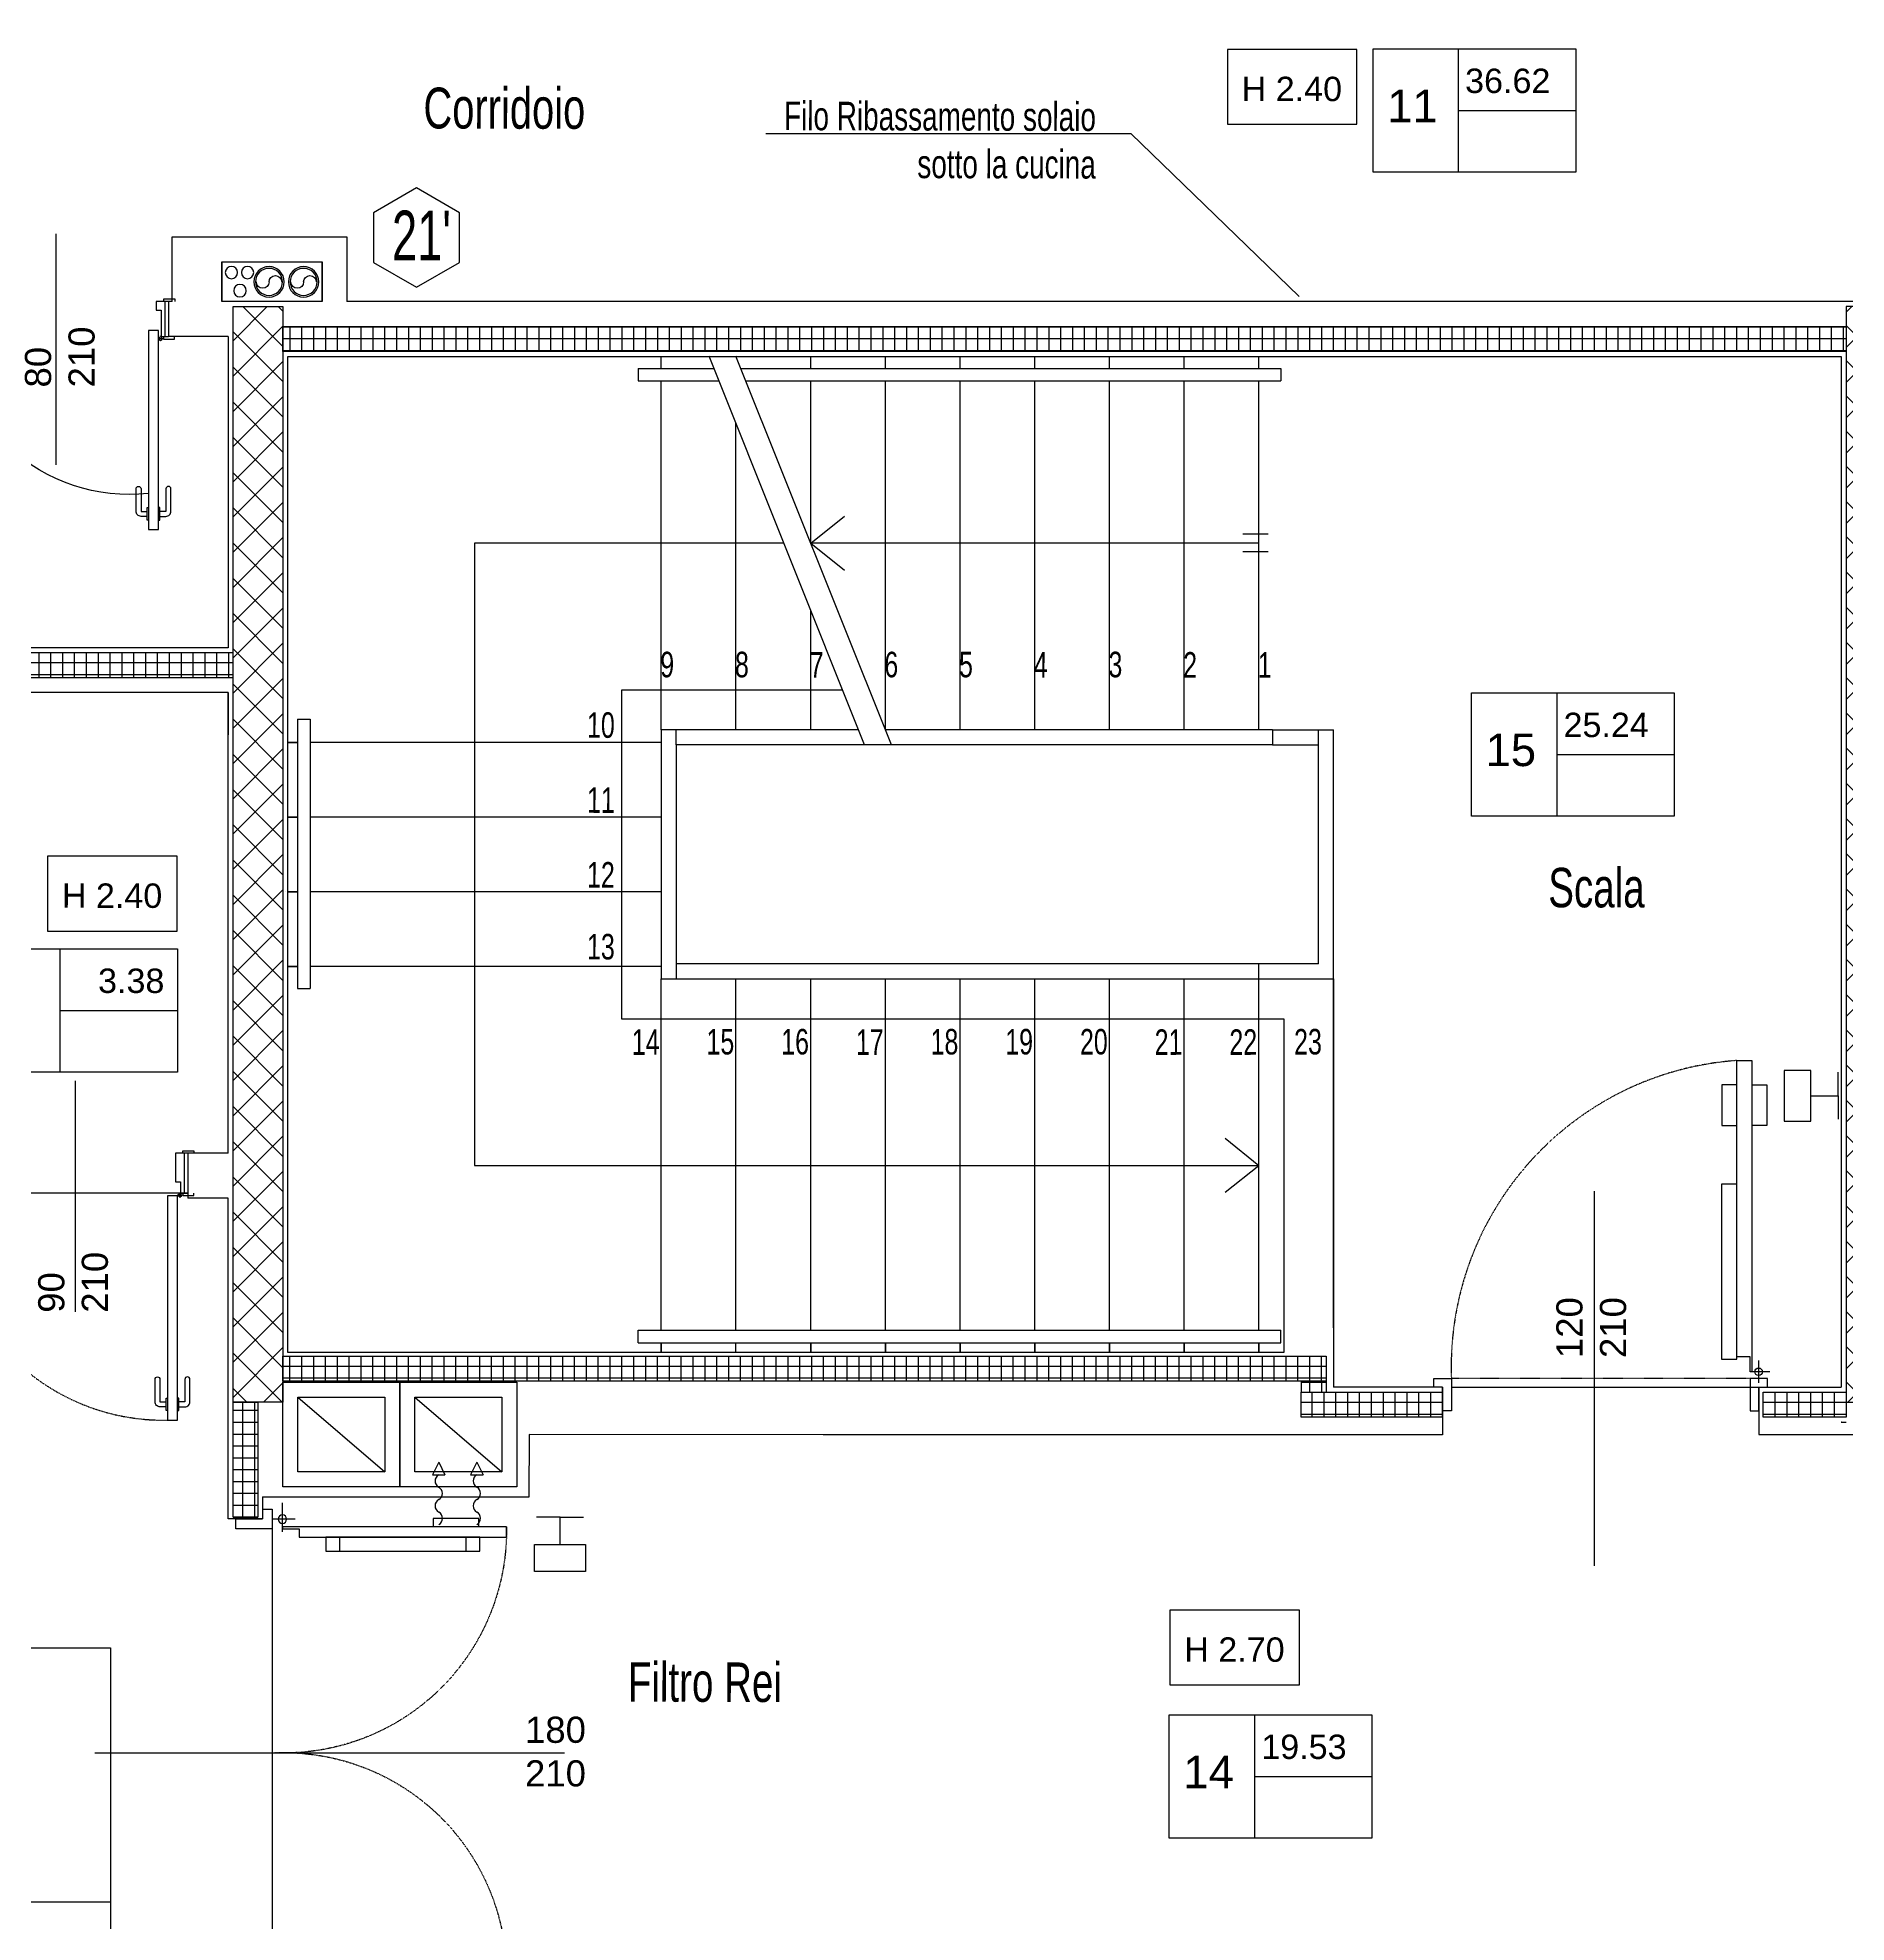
# Model space of a CAD drawing. Header units: millimetres. Extents: x -3782782348 to 131293, y -36553 to 57271.
# Drawn here: x 92299 to 93025, y 38200 to 38957 of the extents above; entities that cross this region are included whole.
import ezdxf

# ---------------------------------------------------------------- set-up
doc = ezdxf.new("R2010")
doc.units = ezdxf.units.MM
doc.header["$LTSCALE"] = 0.01
for name, pattern in [('ACAD_ISO03W100', [30, 12, -18]), ('CONTINOUS', [0]), ('HIDDEN2', [4.7625, 3.175, -1.5875])]:
    doc.linetypes.add(name, pattern=pattern)
for name, color, linetype in [('X_cavedi', 1, 'Continuous'), ('X_MURI', 8, 'Continuous'), ('X_Numerazione camere', 8, 'Continuous'), ('X_quote serramenti interni', 251, 'CONTINOUS')]:
    doc.layers.add(name, color=color, linetype=linetype)
doc.styles.add('Max 50', font='arial.ttf', dxfattribs={"width": 0.65, "height": 0.125})
doc.styles.add('nomi', font='arial.ttf')
doc.styles.add('QUOTE', font='simplex.shx', dxfattribs={"width": 0.7})
pattern_1 = [(0, (96724.8174, -16956.5025), (0, 4.7625), []), (90, (96724.8174, -16956.5025), (-4.7625, 3e-16), [])]
pattern_2 = [(45, (139069.621, 4436.309), (-7.0710678, 7.0710678), []), (135, (139069.621, 4436.309), (-7.0710678, -7.0710678), [])]

# ---------------------------------------------------------------- blocks, each defined once
blk = doc.blocks.new('porta 180 specc')
for p, q in [((-4.07, 88.76), (-4.07, 100.46)), ((-83.02, 90.79), (-83.02, 94.18)), ((-83.02, 94.18), (-64.68, 94.18)), ((-64.68, 94.18), (-64.68, 90.79)), ((-9.14, 93.84), (-0.32, 93.84)), ((0, 97.9), (0, 90.03)), ((3.98, 97.9), (0, 97.9)), ((14.62, 93.97), (3.98, 93.97)), ((14.62, 90.03), (14.62, 93.97)), ((-94.07, 90.01), (-94.07, 90.79)), ((-94.07, 90.79), (-4.07, 90.79)), ((-94.07, 86.65), (-94.07, 90.01)), ((-94.07, 90.01), (-94.07, 90.01)), ((-10.85, 86.65), (-94.07, 86.65)), ((-83.4, 81.03), (-83.4, 86.65)), ((-83.4, 86.65), (-77.77, 86.65)), ((-83.4, 81.03), (-83.4, 86.65)), ((-83.4, 86.65), (-21.52, 86.65)), ((-77.77, 86.65), (-77.77, 81.03)), ((-27.15, 81.03), (-27.15, 86.65)), ((-27.15, 86.65), (-21.52, 86.65)), ((-21.52, 86.65), (-21.52, 81.03)), ((-21.52, 86.65), (-21.52, 81.03)), ((-4.07, 90.01), (-10.85, 90.01)), ((-10.85, 90.01), (-10.85, 86.65)), ((-4.07, 90.79), (-4.07, 90.01)), ((0, 90.03), (14.62, 90.03)), ((0, 89.97), (0, -89.97)), ((-77.77, 81.03), (-83.4, 81.03)), ((-21.52, 81.03), (-83.4, 81.03)), ((-21.52, 81.03), (-27.15, 81.03)), ((71.32, 0), (-117.31, 0)), ((-77.77, -80.97), (-83.4, -80.97)), ((-83.4, -80.97), (-83.4, -86.6)), ((-21.52, -80.97), (-83.4, -80.97)), ((-83.4, -80.97), (-83.4, -86.6)), ((-77.77, -86.6), (-77.77, -80.97)), ((-21.52, -80.97), (-27.15, -80.97)), ((-27.15, -80.97), (-27.15, -86.6)), ((-21.52, -80.97), (-21.52, -86.6)), ((-10.85, -86.6), (-94.07, -86.6)), ((-94.07, -86.6), (-94.07, -89.96)), ((-94.07, -89.96), (-94.07, -89.96)), ((-94.07, -89.96), (-94.07, -90.74)), ((-94.07, -90.74), (-4.07, -90.74)), ((-83.4, -86.6), (-77.77, -86.6)), ((-83.4, -86.6), (-21.52, -86.6)), ((-83.02, -90.74), (-83.02, -94.13)), ((-64.68, -94.13), (-64.68, -90.74)), ((-27.15, -86.6), (-21.52, -86.6)), ((-10.85, -89.96), (-10.85, -86.6)), ((-4.07, -89.96), (-10.85, -89.96)), ((0, -97.85), (0, -89.97)), ((0, -89.97), (14.62, -89.97)), ((14.62, -89.97), (14.62, -93.91)), ((-83.02, -94.13), (-64.68, -94.13)), ((-9.14, -93.78), (1.01, -93.78)), ((3.98, -97.85), (0, -97.85)), ((14.62, -93.91), (3.98, -93.91))]:
    blk.add_line(p, q)
blk.add_lwpolyline([(-4.07, -90.74), (-4.07, -89.96)])
for centre in [(-4.07, 93.84), (-4.07, -93.78)]:
    blk.add_circle(centre, 1.7)
at = {"linetype": 'ACAD_ISO03W100', "ltscale": 0.5}
for centre, start, end in [((-4.66, 89.37), 179.09047, 272.3307), ((-4.66, -89.32), 87.6693, 180.90953)]:
    blk.add_arc(centre, 89.42, start, end, dxfattribs=at)
blk = doc.blocks.new('porta 90 specc')
at = {"extrusion": (0, 0, -1)}
for p, q in [((-45.03, 41.86), (-47.03, 41.86)), ((-46.03, 42.87), (-46.03, 40.86)), ((-29.12, 43.6), (-45.13, 43.6))]:
    blk.add_line(p, q, dxfattribs=at)
for p, q in [((-45.13, 45.1), (-45.13, -49.98)), ((-92.76, 0), (0, 0)), ((-29.12, -51.48), (-45.13, -51.48))]:
    blk.add_line(p, q)
for points in [[(130.94, 41.46), (130.94, 43.95, 0.414214), (128.93, 45.95), (119.91, 45.95, 1), (119.91, 43.95), (128.93, 43.95), (128.93, 41.46)], [(130.94, 36.45), (130.94, 33.94, -0.414214), (128.93, 31.94), (119.91, 31.94, -1), (119.91, 33.94), (128.93, 33.94), (128.93, 36.45)]]:
    blk.add_lwpolyline(points, format="xyb", dxfattribs=at)
for points in [[(45.13, 43.12), (46.13, 43.12), (46.13, 47.55), (45.13, 47.55)], [(29.12, 43.12), (28.12, 43.12), (28.12, 47.55), (29.12, 47.55)], [(132.44, 40.96), (132.44, 41.46), (127.43, 41.46), (127.43, 40.96)], [(29.12, 45.1), (29.12, 40.11), (40.62, 40.11), (40.62, 42.11), (45.13, 42.11), (45.13, 45.1)], [(132.44, 36.95), (132.44, 36.45), (127.43, 36.45), (127.43, 36.95)]]:
    blk.add_lwpolyline(points, dxfattribs=at)
blk.add_lwpolyline([(46.28, 40.96), (46.28, 36.95), (136.28, 36.95), (136.28, 40.96)], close=True, dxfattribs=at)
for points in [[(-45.13, -50.98), (-46.13, -50.98), (-46.13, -55.44), (-45.13, -55.44)], [(-29.12, -52.76), (-29.12, -47.97), (-40.62, -47.97), (-40.62, -49.98), (-45.13, -49.98), (-45.13, -52.76)], [(-29.12, -50.98), (-28.12, -50.98), (-28.12, -55.44), (-29.12, -55.44)]]:
    blk.add_lwpolyline(points)
blk.add_circle((46.03, 41.86), 0.652, dxfattribs=at)
at = {"linetype": 'ACAD_ISO03W100', "ltscale": 0.5, "extrusion": (0, 0, -1)}
blk.add_arc((49.84, 35.35), 86.46, 266.87807, 1.05972, dxfattribs=at)
blk = doc.blocks.new('porta 120 metallica')
blk.add_line((66, 71.65), (66, -78.72))
at = {"linetype": 'ByBlock'}
for p, q in [((-4.42, -6.24), (3.42, -6.24)), ((0.09, -10.75), (0.09, -1.73))]:
    blk.add_line(p, q, dxfattribs=at)
at = {"color": 5, "linetype": 'HIDDEN2'}
blk.add_line((3.5, -3.53), (123.5, -3.53), dxfattribs=at)
at = {"linetype": 'ByBlock'}
for points in [[(-3.5, 0), (-3.5, -3.53), (3.5, -3.53), (3.5, 9.47), (0, 9.47), (0, 0)], [(123.5, -3.53), (123.5, 9.47), (127, 9.47), (127, 0), (130.5, 0), (130.5, -3.53)], [(8.79, -12.27), (8.79, -131.24), (3.49, -131.24), (3.49, -131.24), (2.79, -131.24), (2.79, -6.24), (3.49, -6.24), (3.49, -12.27)]]:
    blk.add_lwpolyline(points, close=True, dxfattribs=at)
for points in [[(2.8, -121.42), (-3.26, -121.42), (-3.26, -105.12), (2.79, -105.12)], [(8.79, -121.42), (14.85, -121.42), (14.85, -105.12), (8.79, -105.12)]]:
    blk.add_lwpolyline(points, dxfattribs=at)
blk.add_circle((0.09, -6.24), 1.51, dxfattribs=at)
at = {"color": 5, "linetype": 'HIDDEN2'}
blk.add_arc((0.02, -7.99), 123.56, 274.07323, 2.06635, dxfattribs=at)
blk = doc.blocks.new('cavedio grigia e nera')
at = {"color": 2}
for centre, start, end in [((1740.13, 44244.7, 0), 360, 180), ((1745.23, 44244.7, 0), 180, 360), ((1754.01, 44244.7, 0), 360, 180), ((1759.1, 44244.7, 0), 180, 360)]:
    blk.add_arc(centre, 2.55, start, end, dxfattribs=at)
at = {"layer": 'X_cavedi'}
for p, q in [((1723.78, 44252.63), (1723.78, 44236.63)), ((1763.96, 44252.63), (1723.78, 44252.63)), ((1763.96, 44236.63), (1763.96, 44252.63)), ((1723.78, 44236.63), (1763.96, 44236.63))]:
    blk.add_line(p, q, dxfattribs=at)
for centre, radius in [((1731.01, 44248.24), 2.5), ((1742.68, 44244.7, 0), 6.11), ((1742.68, 44244.7, 0), 6.11), ((1756.56, 44244.7, 0), 6.11), ((1727.58, 44240.96), 2.5), ((1734.06, 44240.96), 2.5), ((1742.68, 44244.7, 0), 5.43), ((1756.56, 44244.7, 0), 5.43)]:
    blk.add_circle(centre, radius, dxfattribs=at)
blk = doc.blocks.new('calamita')
at = {"layer": 'X_Numerazione camere', "color": 1}
for p, q in [((-4235.92, 55103.09), (-4235.92, 55092.11)), ((-4235.92, 55092.11), (-4245.33, 55092.11)), ((-4235.92, 55092.11), (-4226.5, 55092.11))]:
    blk.add_line(p, q, dxfattribs=at)
blk.add_lwpolyline([(-4225.71, 55113.88), (-4246.13, 55113.88), (-4246.13, 55103.09), (-4225.71, 55103.09)], close=True, dxfattribs=at)

msp = doc.modelspace()

# ---------------------------------------------------------------- hatches: boundary and pattern name
at = {"layer": 'X_MURI', "ltscale": 4}
h = msp.add_hatch(dxfattribs=at)
h.set_pattern_fill('_USER', color=256, scale=10, angle=45, style=0, double=1, pattern_type=0)
h.set_pattern_definition(pattern_2)
h.paths.add_polyline_path([(90296.57, 39311.02), (90341.57, 39311.02), (90341.57, 39261.02), (90296.57, 39261.02)])
h.paths.add_polyline_path([(90296.57, 38915.02), (90341.57, 38915.02), (90341.57, 38865.02), (90296.57, 38865.02)])
h.paths.add_polyline_path([(90713.32, 38880.9), (90713.32, 38853.9), (90833.32, 38853.9), (90833.32, 38880.9)])
h.paths.add_polyline_path([(91296.57, 38837.04), (91323.57, 38837.04), (91323.57, 38606.35), (91296.57, 38606.35)])
h.paths.add_polyline_path([(91688.08, 38837.04), (91715.08, 38837.04), (91715.08, 38717.04), (91688.08, 38717.04)])
h.paths.add_polyline_path([(92397.55, 38409.02), (92377.55, 38409.02), (92377.55, 38849.02), (92397.55, 38849.02)])
h.paths.add_polyline_path([(93052.48, 38637.02), (93329.54, 38637.02), (93329.54, 38621.04), (93052.48, 38621.04)])
h.paths.add_polyline_path([(93052.48, 38822.02), (93329.48, 38822.02), (93329.48, 38849.02), (93025.48, 38849.02), (93025.48, 38409.02), (93329.48, 38409.02), (93329.48, 38436.02), (93052.48, 38436.02)])
h = msp.add_hatch(dxfattribs=at)
h.set_pattern_fill('_USER', color=256, scale=10, angle=45, style=0, double=1, pattern_type=0)
h.set_pattern_definition(pattern_2)
h.paths.add_polyline_path([(93329.48, 38849.02), (93025.48, 38849.02), (93025.48, 38409.02), (93329.48, 38409.02), (93329.48, 38436.02), (93052.48, 38436.02), (93052.48, 38822.02), (93329.48, 38822.02)])
h = msp.add_hatch(dxfattribs=at)
h.set_pattern_fill('NET', color=256, scale=1.5, style=0)
h.set_pattern_definition(pattern_1)
edge = h.paths.add_edge_path()
edge.add_line((93024.33, 38841.02), (93025.48, 38841.02))
edge.add_line((93025.48, 38841.02), (93025.48, 38831.02))
edge.add_line((93025.48, 38831.02), (92397.55, 38831.02))
edge.add_line((92397.55, 38831.02), (92397.55, 38841.02))
edge.add_line((92397.55, 38841.02), (93025.48, 38841.02))
h = msp.add_hatch(dxfattribs=at)
h.set_pattern_fill('NET', color=256, scale=1.5, style=0)
h.set_pattern_definition([(180, (88156.277, 8464.1894), (0, 4.7625), []), (90, (88156.277, 8464.1894), (4.7625, 3e-16), [])])
edge = h.paths.add_edge_path()
edge.add_line((91982.27, 38710.04), (91981.12, 38710.04))
edge.add_line((91981.12, 38710.04), (91981.12, 38700.04))
edge.add_line((91981.12, 38700.04), (92377.55, 38700.03))
edge.add_line((92377.55, 38700.03), (92377.55, 38710.03))
edge.add_line((92377.55, 38710.03), (91981.12, 38710.04))
h = msp.add_hatch(dxfattribs=at)
h.set_pattern_fill('NET', color=256, scale=1.5, style=0)
h.set_pattern_definition([(0, (96724.7643, 8181.676), (0, 4.7625), []), (90, (96724.7643, 8181.676), (-4.7625, 3e-16), [])])
h.paths.add_polyline_path([(92816.54, 38427.52), (92816.54, 38417.52), (92397.55, 38417.52), (92397.55, 38427.52)])
h = msp.add_hatch(dxfattribs=at)
h.set_pattern_fill('NET', color=256, scale=1.5, style=0)
h.set_pattern_definition(pattern_1)
h.paths.add_polyline_path([(92816.54, 38417.52), (92806.54, 38417.52), (92806.54, 38413.04), (92816.54, 38413.04)])
h = msp.add_hatch(dxfattribs=at)
h.set_pattern_fill('NET', color=256, scale=1.5, angle=90, style=0)
h.set_pattern_definition([(90, (122623.3946, 42677.767), (-4.7625, 3e-16), []), (180, (122623.3946, 42677.767), (-6e-16, -4.7625), [])])
h.paths.add_polyline_path([(92377.55, 38409.1), (92387.55, 38409.1), (92387.55, 38362.94), (92377.55, 38362.94)])
h = msp.add_hatch(dxfattribs=at)
h.set_pattern_fill('NET', color=256, scale=1.5, angle=180, style=0)
h.set_pattern_definition([(180, (88481.856, 68650.8814), (-6e-16, -4.7625), []), (270, (88481.856, 68650.8814), (4.7625, -9e-16), [])])
h.paths.add_polyline_path([(92806.54, 38403.04), (92806.54, 38413.04), (92863.36, 38413.04), (92863.36, 38403.04)])
h = msp.add_hatch(dxfattribs=at)
h.set_pattern_fill('NET', color=256, scale=1.5, angle=180, style=0)
h.set_pattern_definition([(180, (88643.981, 68650.8814), (-6e-16, -4.7625), []), (270, (88643.981, 68650.8814), (4.7625, -9e-16), [])])
h.paths.add_polyline_path([(92992.14, 38403.04), (92992.14, 38413.04), (93025.48, 38413.04), (93025.48, 38403.04)])

# ---------------------------------------------------------------- linework, layer by layer
at = {"color": 1, "linetype": 'Continuous'}
msp.add_line((91878.28, 38208.36, 0), (92328.66, 38208.36, 0), dxfattribs=at)
at = {"color": 1, "linetype": 'Continuous', "elevation": 0}
msp.add_lwpolyline([(91878.83, 38310.45), (92328.28, 38310.45), (92328.28, 38132.17), (91878.83, 38132.17)], close=True, dxfattribs=at)
at = {"layer": 'X_MURI', "ltscale": 4}
for p, q in [((92869.64, 38952.56), (92869.64, 38903.02)), ((92869.64, 38952.56), (92869.64, 38903.02)), ((92869.64, 38927.79), (92916.8, 38927.79)), ((92869.64, 38927.79), (92916.8, 38927.79)), ((92591.48, 38918.58, 0), (92738.17, 38918.58, 0)), ((92738.17, 38918.58, 0), (92805.77, 38853.08, 0)), ((92306.55, 38785.48, 0), (92306.55, 38878.24, 0)), ((92353.1, 38851.04, 0), (92353.1, 38877.02, 0)), ((92353.1, 38877.02, 0), (92423.28, 38877.02, 0)), ((92423.28, 38877.02, 0), (92423.28, 38851.04, 0)), ((92373.1, 38867.02, 0), (92413.28, 38867.02, 0)), ((92373.1, 38867.02, 0), (92373.1, 38851.04, 0)), ((92413.28, 38867.02, 0), (92413.28, 38853.05, 0)), ((92351.66, 38851.04, 0), (92351.66, 38837, 0)), ((92353.1, 38851.04, 0), (92351.66, 38851.04, 0)), ((92413.28, 38851.04, 0), (92373.1, 38851.04, 0)), ((92413.28, 38853.05, 0), (92413.28, 38851.04, 0)), ((93263.47, 38851.04, 0), (92423.28, 38851.04, 0)), ((92375.55, 38837, 0), (92351.66, 38837, 0)), ((92375.55, 38837.02, 0), (92375.55, 38712.04, 0)), ((92549.55, 38824.15, 0), (92549.55, 38829.04, 0)), ((92549.55, 38824.15, 0), (92549.55, 38829.03, 0)), ((92549.55, 38824.15, 0), (92549.55, 38829.03, 0)), ((92609.55, 38824.15, 0), (92609.55, 38829.04, 0)), ((92609.55, 38824.15, 0), (92609.55, 38829.03, 0)), ((92639.55, 38824.15, 0), (92639.55, 38829.04, 0)), ((92639.55, 38824.15, 0), (92639.55, 38829.04, 0)), ((92669.55, 38829.03, 0), (92669.55, 38829.04, 0)), ((92669.55, 38824.15, 0), (92669.55, 38829.04, 0)), ((92669.55, 38824.15, 0), (92669.55, 38829.03, 0)), ((92699.55, 38824.15, 0), (92699.55, 38829.04, 0)), ((92699.55, 38824.15, 0), (92699.55, 38829.04, 0)), ((92729.55, 38824.15, 0), (92729.55, 38829.05, 0)), ((92729.55, 38824.15, 0), (92729.55, 38829.04, 0)), ((92759.55, 38824.15, 0), (92759.55, 38829.06, 0)), ((92759.55, 38824.15, 0), (92759.55, 38829.04, 0)), ((92789.55, 38824.15, 0), (92789.55, 38829.06, 0)), ((92789.55, 38824.15, 0), (92789.55, 38829.06, 0)), ((92540.21, 38824.15, 0), (92570.75, 38824.15, 0)), ((92540.21, 38824.15, 0), (92540.21, 38819.15, 0)), ((92540.21, 38819.15, 0), (92572.75, 38819.15, 0)), ((92549.55, 38679.04, 0), (92549.55, 38819.15, 0)), ((92581.52, 38824.15, 0), (92606.23, 38824.15, 0)), ((92583.52, 38819.15, 0), (92605, 38819.15, 0)), ((92605, 38819.15, 0), (92798.37, 38819.15, 0)), ((92606.23, 38824.15, 0), (92798.37, 38824.15, 0)), ((92609.55, 38754.07, 0), (92609.55, 38819.15, 0)), ((92639.55, 38679.04, 0), (92639.55, 38819.15, 0)), ((92669.55, 38679.04, 0), (92669.55, 38819.15, 0)), ((92699.55, 38679.04, 0), (92699.55, 38819.15, 0)), ((92729.55, 38679.05, 0), (92729.55, 38819.15, 0)), ((92759.55, 38679.06, 0), (92759.55, 38819.15, 0)), ((92789.55, 38679.06, 0), (92789.55, 38819.15, 0)), ((92789.55, 38679.06, 0), (92789.55, 38819.15, 0)), ((92798.37, 38824.15, 0), (92798.37, 38819.15, 0)), ((92798.37, 38824.15, 0), (92798.37, 38819.15, 0)), ((92579.55, 38679.04, 0), (92579.55, 38802.14, 0)), ((92793.27, 38757.68, 0), (92783.16, 38757.68, 0)), ((92793.27, 38750.49, 0), (92783.16, 38750.49, 0)), ((92609.55, 38679.04, 0), (92609.55, 38727.14, 0)), ((92359.38, 38712.04, 0), (91983.12, 38712.04, 0)), ((92375.55, 38712.04, 0), (92359.38, 38712.04, 0)), ((92359.38, 38694.04, 0), (92192.53, 38694.04, 0)), ((92375.55, 38694.04, 0), (92359.38, 38694.04, 0)), ((92375.55, 38694.04, 0), (92375.55, 38677.04, 0)), ((92622.39, 38695.04, 0), (92533.55, 38695.04, 0)), ((92533.55, 38695.04, 0), (92533.55, 38563.04, 0)), ((92909.16, 38693.91), (92909.16, 38644.37)), ((92909.16, 38693.91), (92909.16, 38644.37)), ((92403.48, 38683.37, 0), (92403.48, 38640.74, 0)), ((92403.48, 38683.37, 0), (92408.48, 38683.37, 0)), ((92408.48, 38683.37, 0), (92408.48, 38638.74, 0)), ((92375.55, 38509.03, 0), (92375.55, 38677.04, 0)), ((92403.48, 38674.04, 0), (92399.55, 38674.04, 0)), ((92399.55, 38674.04, 0), (92403.48, 38674.04, 0)), ((92403.48, 38674.04, 0), (92399.55, 38674.04, 0)), ((92403.48, 38674.04, 0), (92399.55, 38674.04, 0)), ((92403.48, 38674.04, 0), (92399.55, 38674.04, 0)), ((92549.55, 38674.04, 0), (92408.48, 38674.04, 0)), ((92628.79, 38679.04, 0), (92549.55, 38679.04, 0)), ((92549.55, 38679.04, 0), (92549.55, 38579.04, 0)), ((92555.55, 38673.04, 0), (92555.55, 38679.04, 0)), ((92789.55, 38679.06, 0), (92789.55, 38679.04, 0)), ((92795, 38679.04, 0), (92795, 38673.04, 0)), ((92795, 38679.04, 0), (92819.55, 38679.04, 0)), ((92795, 38673.04, 0), (92813.55, 38673.04, 0)), ((92813.55, 38585.04, 0), (92813.55, 38679.04, 0)), ((92819.55, 38673.04, 0), (92819.55, 38679.04, 0)), ((92909.16, 38669.14), (92956.32, 38669.14)), ((92909.16, 38669.14), (92956.32, 38669.14)), ((92403.48, 38644.04, 0), (92399.55, 38644.04, 0)), ((92399.55, 38644.04, 0), (92403.48, 38644.04, 0)), ((92549.55, 38644.04, 0), (92408.48, 38644.04, 0)), ((92403.48, 38642.07, 0), (92403.48, 38617.36, 0)), ((92408.48, 38640.07, 0), (92408.48, 38618.59, 0)), ((92398.6, 38614.04, 0), (92398.59, 38614.04, 0)), ((92403.48, 38614.04, 0), (92399.55, 38614.04, 0)), ((92399.55, 38614.04, 0), (92403.48, 38614.04, 0)), ((92399.55, 38614.04, 0), (92403.48, 38614.04, 0)), ((92403.48, 38614.04, 0), (92399.55, 38614.04, 0)), ((92403.48, 38614.04, 0), (92399.55, 38614.04, 0)), ((92403.48, 38614.04, 0), (92399.55, 38614.04, 0)), ((92403.48, 38614.04, 0), (92399.55, 38614.04, 0)), ((92403.48, 38614.04, 0), (92399.55, 38614.04, 0)), ((92403.48, 38614.04, 0), (92399.55, 38614.04, 0)), ((92399.55, 38614.03, 0), (92403.48, 38614.03, 0)), ((92399.55, 38614.03, 0), (92403.48, 38614.03, 0)), ((92403.48, 38614.03, 0), (92399.55, 38614.03, 0)), ((92403.48, 38614.03, 0), (92399.55, 38614.03, 0)), ((92403.48, 38617.36, 0), (92403.48, 38575.21, 0)), ((92408.48, 38618.59, 0), (92408.48, 38575.21, 0)), ((92549.55, 38614.04, 0), (92408.48, 38614.04, 0)), ((92308.05, 38591.16), (92308.05, 38541.62)), ((92403.48, 38584.04, 0), (92399.55, 38584.04, 0)), ((92399.55, 38584.04, 0), (92403.48, 38584.04, 0)), ((92403.48, 38584.04, 0), (92399.55, 38584.04, 0)), ((92403.48, 38584.04, 0), (92399.55, 38584.04, 0)), ((92403.48, 38584.04, 0), (92399.55, 38584.04, 0)), ((92399.55, 38584.03, 0), (92403.48, 38584.03, 0)), ((92399.55, 38584.03, 0), (92403.48, 38584.03, 0)), ((92403.48, 38584.03, 0), (92399.55, 38584.03, 0)), ((92403.48, 38584.03, 0), (92399.55, 38584.03, 0)), ((92403.48, 38584.03, 0), (92399.55, 38584.03, 0)), ((92549.55, 38584.04, 0), (92408.48, 38584.04, 0)), ((92555.55, 38585.04, 0), (92555.55, 38579.04, 0)), ((92789.55, 38579.04, 0), (92789.55, 38585.04, 0)), ((92403.48, 38575.21, 0), (92408.48, 38575.21, 0)), ((92403.48, 38575.21, 0), (92408.48, 38575.21, 0)), ((92549.55, 38579.04, 0), (92819.55, 38579.04, 0)), ((92549.55, 38437.96, 0), (92549.55, 38579.04, 0)), ((92579.55, 38437.96, 0), (92579.55, 38579.04, 0)), ((92609.55, 38437.96, 0), (92609.55, 38579.04, 0)), ((92639.55, 38437.96, 0), (92639.55, 38579.04, 0)), ((92669.55, 38437.96, 0), (92669.55, 38579.04, 0)), ((92699.55, 38437.96, 0), (92699.55, 38579.04, 0)), ((92729.55, 38437.96, 0), (92729.55, 38579.04, 0)), ((92759.55, 38437.96, 0), (92759.55, 38579.04, 0)), ((92789.55, 38437.96, 0), (92789.55, 38579.04, 0)), ((92819.55, 38438.96, 0), (92819.55, 38579.04, 0)), ((92819.55, 38579.04, 0), (92819.55, 38429.04, 0)), ((92308.05, 38566.39), (92355.21, 38566.39)), ((92533.55, 38563.04, 0), (92799.55, 38563.04, 0)), ((92799.55, 38563.04, 0), (92799.55, 38429.04, 0)), ((92375.55, 38509.03, 0), (92359.38, 38509.03, 0)), ((92359.38, 38509.03, 0), (92359.38, 38491.03, 0)), ((92375.55, 38491.03, 0), (92359.38, 38491.03, 0)), ((92375.55, 38362.21, 0), (92375.55, 38491.03, 0)), ((92540.21, 38437.96, 0), (92584.85, 38437.96, 0)), ((92540.21, 38432.96, 0), (92540.21, 38437.96, 0)), ((92540.21, 38432.96, 0), (92540.21, 38437.96, 0)), ((92540.21, 38432.96, 0), (92582.85, 38432.96, 0)), ((92549.55, 38429.04, 0), (92549.55, 38432.96, 0)), ((92549.55, 38432.96, 0), (92549.55, 38429.04, 0)), ((92549.55, 38432.96, 0), (92549.55, 38429.04, 0)), ((92549.55, 38432.96, 0), (92549.55, 38429.04, 0)), ((92579.55, 38429.04, 0), (92579.55, 38432.96, 0)), ((92581.52, 38432.96, 0), (92606.23, 38432.96, 0)), ((92583.52, 38437.96, 0), (92605, 38437.96, 0)), ((92605, 38437.96, 0), (92798.37, 38437.96, 0)), ((92606.23, 38432.96, 0), (92798.37, 38432.96, 0)), ((92609.55, 38429.04, 0), (92609.55, 38432.96, 0)), ((92609.55, 38432.96, 0), (92609.55, 38429.04, 0)), ((92609.55, 38432.96, 0), (92609.55, 38429.04, 0)), ((92639.55, 38429.04, 0), (92639.55, 38432.96, 0)), ((92639.55, 38432.96, 0), (92639.55, 38429.04, 0)), ((92639.55, 38432.96, 0), (92639.55, 38429.04, 0)), ((92669.55, 38429.04, 0), (92669.55, 38432.96, 0)), ((92669.55, 38432.96, 0), (92669.55, 38429.04, 0)), ((92669.55, 38432.96, 0), (92669.55, 38429.04, 0)), ((92699.55, 38429.04, 0), (92699.55, 38432.96, 0)), ((92699.55, 38432.96, 0), (92699.55, 38429.04, 0)), ((92699.55, 38432.96, 0), (92699.55, 38429.04, 0)), ((92729.55, 38429.04, 0), (92729.55, 38432.96, 0)), ((92729.55, 38432.96, 0), (92729.55, 38429.04, 0)), ((92729.55, 38432.96, 0), (92729.55, 38429.04, 0)), ((92759.55, 38429.04, 0), (92759.55, 38432.96, 0)), ((92759.55, 38432.96, 0), (92759.55, 38429.04, 0)), ((92759.55, 38432.96, 0), (92759.55, 38429.04, 0)), ((92789.55, 38429.04, 0), (92789.55, 38432.96, 0)), ((92789.55, 38432.96, 0), (92789.55, 38429.04, 0)), ((92789.55, 38432.96, 0), (92789.55, 38429.04, 0)), ((92798.37, 38432.96, 0), (92798.37, 38437.96, 0)), ((92798.37, 38432.96, 0), (92798.37, 38437.96, 0)), ((92799.55, 38429.04, 0), (92399.55, 38429.04)), ((92819.55, 38429.04, 0), (92819.55, 38415.04, 0)), ((93023.48, 38429.04, 0), (93023.48, 38429.04, 0)), ((92686.06, 38417.44, 0), (92514.71, 38417.44, 0)), ((92806.54, 38417.52, 0), (92806.54, 38413.04, 0)), ((92816.54, 38417.52, 0), (92816.54, 38413.04, 0)), ((92403.55, 38411.04, 0), (92438.55, 38381.04, 0)), ((92450.55, 38411.04, 0), (92485.55, 38381.04, 0)), ((92863.36, 38415.04, 0), (92819.55, 38415.04, 0)), ((92863.36, 38415.04, 0), (92863.36, 38395.92, 0)), ((92866.86, 38415.04, 0), (93021.48, 38415.04, 0)), ((92990.36, 38415.04, 0), (93023.48, 38415.04, 0)), ((92990.36, 38415.04, 0), (92990.36, 38396.04, 0)), ((93023.55, 38400.98, 0), (93023.48, 38400.98, 0)), ((93023.48, 38400.98, 0), (93025.48, 38400.98, 0)), ((92614.56, 38395.98, 0), (92496.55, 38396.04, 0)), ((92496.55, 38371.04, 0), (92496.57, 38396.04, 0)), ((92863.36, 38395.92, 0), (92614.56, 38395.98, 0)), ((92990.36, 38396.04, 0), (93436.48, 38396.04, 0)), ((92460.17, 38384.93), (92457.67, 38379.92)), ((92457.67, 38379.92), (92462.67, 38379.93)), ((92460.17, 38384.93), (92462.67, 38379.93)), ((92460.17, 38384.93), (92462.67, 38379.93)), ((92475.45, 38384.94, 0), (92472.95, 38379.94, 0)), ((92472.95, 38379.94, 0), (92477.95, 38379.95, 0)), ((92475.45, 38384.94, 0), (92477.95, 38379.95, 0)), ((92389.34, 38371.04, 0), (92389.34, 38362.21, 0)), ((92389.34, 38371.04, 0), (92496.55, 38371.04, 0)), ((92389.34, 38362.21, 0), (92375.55, 38362.21, 0)), ((92787.78, 38283.56), (92787.78, 38234.01)), ((92787.78, 38283.56), (92787.78, 38234.01)), ((92787.78, 38258.78), (92834.95, 38258.78)), ((92787.78, 38258.78), (92834.95, 38258.78))]:
    msp.add_line(p, q, dxfattribs=at)
at = {"layer": 'X_MURI', "ltscale": 4, "extrusion": (0, 0, -1)}
for p, q in [((92351.66, 38851.04, 0), (92346.67, 38851.04, 0)), ((92346.67, 38851.04, 0), (92346.67, 38847.63, 0)), ((92346.67, 38847.63, 0), (92348.68, 38847.63, 0)), ((92348.68, 38847.63, 0), (92348.68, 38837, 0)), ((92350.16, 38851.04, 0), (92350.16, 38837, 0)), ((92349.43, 38836.09, 0), (92347.42, 38836.09, 0)), ((92348.43, 38837.1, 0), (92348.42, 38837.22, 0)), ((92348.68, 38837, 0), (92351.66, 38837, 0)), ((92349.68, 38837, 0), (92349.68, 38835.99, 0)), ((92349.68, 38835.99, 0), (92354.11, 38835.99, 0)), ((92354.11, 38835.99, 0), (92354.11, 38837, 0))]:
    msp.add_line(p, q, dxfattribs=at)
at = {"layer": 'X_MURI', "ltscale": 4}
for points in [[(92776.91, 38922.22), (92828.88, 38922.22), (92828.88, 38952.22), (92776.91, 38952.22)], [(92835.43, 38952.56), (92916.8, 38952.56), (92916.8, 38903.02), (92835.43, 38903.02)], [(92835.43, 38952.56), (92916.8, 38952.56), (92916.8, 38903.02), (92835.43, 38903.02)], [(92874.94, 38693.91), (92956.32, 38693.91), (92956.32, 38644.37), (92874.94, 38644.37)], [(92874.94, 38693.91), (92956.32, 38693.91), (92956.32, 38644.37), (92874.94, 38644.37)], [(92303.08, 38598.27), (92355.05, 38598.27), (92355.05, 38628.27), (92303.08, 38628.27)], [(92273.84, 38591.16), (92355.21, 38591.16), (92355.21, 38541.62), (92273.84, 38541.62)], [(92753.85, 38295.51), (92805.81, 38295.51), (92805.81, 38325.51), (92753.85, 38325.51)], [(92753.57, 38283.56), (92834.95, 38283.56), (92834.95, 38234.01), (92753.57, 38234.01)], [(92753.57, 38283.56), (92834.95, 38283.56), (92834.95, 38234.01), (92753.57, 38234.01)]]:
    msp.add_lwpolyline(points, close=True, dxfattribs=at)
at = {"layer": 'X_MURI', "ltscale": 4, "elevation": 0}
for points in [[(92433.98, 38866.77), (92451.25, 38856.79), (92468.52, 38866.77), (92468.52, 38886.71), (92451.25, 38896.68), (92433.98, 38886.71)], [(92397.55, 38409.02), (92377.55, 38409.02), (92377.55, 38849.02), (92397.55, 38849.02)], [(92981.55, 38496.66), (92975.31, 38496.66), (92975.31, 38426.31), (92981.55, 38426.31)], [(92397.55, 38375.04), (92397.55, 38417.04), (92444.55, 38417.04), (92444.55, 38375.04)], [(92444.55, 38375.04), (92444.55, 38417.04), (92491.55, 38417.04), (92491.55, 38375.04)], [(92403.55, 38381.04), (92403.55, 38411.04), (92438.55, 38411.04), (92438.55, 38381.04)], [(92450.55, 38381.04), (92450.55, 38411.04), (92485.55, 38411.04), (92485.55, 38381.04)]]:
    msp.add_lwpolyline(points, close=True, dxfattribs=at)
at = {"layer": 'X_MURI', "ltscale": 4, "extrusion": (0, 0, -1), "elevation": 0}
for points in [[(-92349.78, 38851.11), (-92349.78, 38852.11), (-92354.22, 38852.11), (-92354.22, 38851.11)], [(-92343.62, 38763.29), (-92343.12, 38763.29), (-92343.12, 38768.3), (-92343.62, 38768.3)], [(-92347.63, 38763.29), (-92348.13, 38763.29), (-92348.13, 38768.3), (-92347.63, 38768.3)]]:
    msp.add_lwpolyline(points, dxfattribs=at)
at = {"layer": 'X_MURI', "ltscale": 4, "elevation": 0}
for points in [[(93052.48, 38822.02), (93329.48, 38822.02), (93329.48, 38849.02), (93025.48, 38849.02), (93025.48, 38409.02), (93329.48, 38409.02), (93329.48, 38436.02), (93052.48, 38436.02), (93052.48, 38822.02)], [(93052.48, 38822.02), (93329.48, 38822.02), (93329.48, 38849.02), (93025.48, 38849.02), (93025.48, 38409.02), (93329.48, 38409.02), (93329.48, 38436.02), (93052.48, 38436.02), (93052.48, 38822.02)], [(93024.33, 38841.02), (93025.48, 38841.02), (93025.48, 38831.02), (92397.55, 38831.02), (92397.55, 38841.02), (93025.48, 38841.02)], [(92399.55, 38429.04), (92399.55, 38829.04), (93023.48, 38829.04), (93023.48, 38429.04)], [(92631.19, 38673.04), (92568.78, 38829.07)], [(92641.96, 38673.04), (92579.55, 38829.07)], [(92789.55, 38824.15), (92789.55, 38829.04)], [(92609.55, 38754.07), (92623.09, 38764.8)], [(92598.78, 38754.07), (92474.53, 38754.07), (92474.53, 38504.07), (92789.55, 38504.07)], [(92789.55, 38754.07), (92609.55, 38754.07)], [(92609.55, 38754.07), (92623.09, 38743.17)], [(91982.27, 38710.04), (91981.12, 38710.04), (91981.12, 38700.04), (92377.55, 38700.03), (92377.55, 38710.03), (91981.12, 38710.04)], [(92375.55, 38677.04), (92375.55, 38694.04)], [(92628.79, 38673.04), (92555.55, 38673.04), (92555.55, 38585.04)], [(92795, 38673.04), (92555.55, 38673.04)], [(92795, 38679.04), (92639.55, 38679.04)], [(92789.55, 38679.03), (92789.55, 38679.03)], [(92819.55, 38579.04), (92819.55, 38579.04), (92819.55, 38673.04)], [(92403.48, 38584.03), (92399.55, 38584.03)], [(92813.55, 38585.04), (92555.55, 38585.04)], [(92789.55, 38504), (92776.01, 38514.9)], [(92789.55, 38504), (92776.01, 38493.26)], [(92789.55, 38432.96), (92789.55, 38429.04)], [(92816.54, 38427.52), (92816.54, 38427.52), (92816.54, 38417.52), (92397.55, 38417.52), (92397.55, 38427.52), (92816.54, 38427.52)], [(93023.48, 38429.04), (93023.48, 38415.04)], [(92377.55, 38409.1), (92377.55, 38409.1), (92387.55, 38409.1), (92387.55, 38362.94), (92377.55, 38362.94), (92377.55, 38409.1)], [(92806.54, 38403.04), (92806.54, 38403.04), (92806.54, 38413.04), (92863.36, 38413.04), (92863.36, 38403.04), (92806.54, 38403.04)], [(92992.14, 38403.04), (92992.14, 38403.04), (92992.14, 38413.04), (93025.48, 38413.04), (93025.48, 38403.04), (92992.14, 38403.04)]]:
    msp.add_lwpolyline(points, dxfattribs=at)
at = {"layer": 'X_MURI', "ltscale": 4, "extrusion": (0, 0, -1), "elevation": 0}
msp.add_lwpolyline([(-92347.63, 38839.45), (-92343.62, 38839.45), (-92343.62, 38759.45), (-92347.63, 38759.45)], close=True, dxfattribs=at)
for points in [[(-92343.12, 38764.79), (-92340.61, 38764.79, 0.414214), (-92338.6, 38766.8), (-92338.6, 38775.82, 1), (-92340.61, 38775.82), (-92340.61, 38766.8), (-92343.12, 38766.8)], [(-92348.13, 38764.79), (-92350.61, 38764.79, -0.414214), (-92352.62, 38766.8), (-92352.62, 38775.82, -1), (-92350.61, 38775.82), (-92350.61, 38766.8), (-92348.13, 38766.8)]]:
    msp.add_lwpolyline(points, format="xyb", dxfattribs=at)
at = {"layer": 'X_MURI', "ltscale": 4, "extrusion": (0, 0, -1)}
msp.add_circle((-92348.43, 38836.09, 0), 0.652, dxfattribs=at)
msp.add_arc((-92336.06, 38845.19, 0), 71.62, 264.01152, 1.51329, dxfattribs=at)
at = {"layer": 'X_MURI', "ltscale": 4}
for centre, start, end in [((92461.51, 38377.43), 118.13798, 241.99301), ((92476.79, 38377.44, 0), 118.13798, 241.99301), ((92458.85, 38372.42), 298.13798, 61.99301), ((92474.13, 38372.44, 0), 298.13798, 61.99301), ((92461.52, 38367.43), 118.13798, 241.99301), ((92458.86, 38362.42), 298.13798, 61.99301), ((92476.8, 38367.44, 0), 118.13798, 241.99301), ((92474.14, 38362.44, 0), 298.13798, 61.99301)]:
    msp.add_arc(centre, 2.83, start, end, dxfattribs=at)

# ---------------------------------------------------------------- block references
at = {"layer": 'X_MURI', "ltscale": 4, "xscale": -1}
for name, p, rotation in [('cavedio grigia e nera', (90649.33, 83103.65, 0), 180), ('porta 90 specc', (92314.28, 38538.15, 0), 270), ('calamita', (96744.8, 93454.95), 180), ('calamita', (96744.8, 93454.95), 180)]:
    msp.add_blockref(name, p, dxfattribs=dict(at, rotation=rotation))
at = {"layer": 'X_MURI', "ltscale": 4}
for name, p, rotation in [('porta 120 metallica', (92990.36, 38415.04, 0), 180), ('calamita', (148114.35, 42768.03), 90)]:
    msp.add_blockref(name, p, dxfattribs=dict(at, rotation=rotation))
at = {"layer": 'X_MURI', "ltscale": 4, "xscale": -1}
msp.add_blockref('porta 180 specc', (92393.31, 38268.24, 0), dxfattribs=at)

# ---------------------------------------------------------------- texts
at = {"layer": 'X_MURI', "ltscale": 4}
for s, insert, char_height, width, attachment_point, rotation, style in [('{\\fArial|b0|i0|c0|p34;\\H0.8x;Corridoio}', (92519, 38920.18, 0), 20.48, 332.9783, 9, 359.85091, 'QUOTE'), ('{\\fArial|b0|i0|c238|p34;\\H1.2x;H 2.\\fArial|b0|i0|c0|p34;40}', (92822.96, 38936.35, 0), 8.1648, 81.6493, 6, 359.95576, 'nomi'), ('{\\H1.2x;36.62}', (92906.63, 38939.6, 0), 8.1648, 81.6493, 6, 359.95576, 'nomi'), ('{\\fArial|b0|i0|c0|p34;\\H0.8x;Filo Ribassamento solaio\\Psotto la cucina}', (92724.06, 38900.27, 0), 14.336, 233.0848, 9, 359.85091, 'QUOTE'), ('{\\H1.6x;11}', (92861.37, 38929.58), 8.1648, 81.6493, 6, 359.95576, 'nomi'), ('{\\fArial|b0|i0|c0|p34;\\H10.9x;9}', (92554.69, 38700, 0), 0.9412, 112.266, 9, 359.71981, 'QUOTE'), ('{\\fArial|b0|i0|c0|p34;\\H10.9x;8}', (92584.69, 38700, 0), 0.9412, 112.266, 9, 359.71981, 'QUOTE'), ('{\\fArial|b0|i0|c0|p34;\\H10.9x;7}', (92614.69, 38700, 0), 0.9412, 112.266, 9, 359.71981, 'QUOTE'), ('{\\fArial|b0|i0|c0|p34;\\H10.9x;6}', (92644.69, 38700, 0), 0.9412, 112.266, 9, 359.71981, 'QUOTE'), ('{\\fArial|b0|i0|c0|p34;\\H10.9x;5}', (92674.69, 38700, 0), 0.9412, 112.266, 9, 359.71981, 'QUOTE'), ('{\\fArial|b0|i0|c0|p34;\\H10.9x;4}', (92704.69, 38700, 0), 0.9412, 112.266, 9, 359.71981, 'QUOTE'), ('{\\fArial|b0|i0|c0|p34;\\H10.9x;3}', (92734.69, 38700, 0), 0.9412, 112.266, 9, 359.71981, 'QUOTE'), ('{\\fArial|b0|i0|c0|p34;\\H10.9x;2}', (92764.69, 38700, 0), 0.9412, 112.266, 9, 359.71981, 'QUOTE'), ('{\\fArial|b0|i0|c0|p34;\\H10.9x;1}', (92794.69, 38700, 0), 0.9412, 112.266, 9, 359.71981, 'QUOTE'), ('{\\fArial|b0|i0|c0|p34;\\H10.9x;10}', (92530.85, 38675.69, 0), 0.9412, 112.266, 9, 359.71981, 'QUOTE'), ('{\\H1.2x;25.24}', (92946.15, 38680.95, 0), 8.1648, 81.6493, 6, 359.95576, 'nomi'), ('{\\fArial|b0|i0|c238|p34;\\H1.6x;1\\fArial|b0|i0|c0|p34;5}', (92900.89, 38670.93), 8.1648, 81.6493, 6, 359.95576, 'nomi'), ('{\\fArial|b0|i0|c0|p34;\\H10.9x;11}', (92530.85, 38645.69, 0), 0.9412, 112.266, 9, 359.71981, 'QUOTE'), ('{\\fArial|b0|i0|c0|p34;\\H10.9x;12}', (92530.85, 38615.69, 0), 0.9412, 112.266, 9, 359.71981, 'QUOTE'), ('{\\fArial|b0|i0|c0|p34;\\H10.9x;Scala }', (92944.47, 38607.5, 0), 1.4515, 113.5084, 9, 359.85091, 'QUOTE'), ('{\\fArial|b0|i0|c238|p34;\\H1.2x;H 2.\\fArial|b0|i0|c0|p34;40}', (92349.13, 38612.39, 0), 8.1648, 81.6493, 6, 359.95576, 'nomi'), ('{\\fArial|b0|i0|c0|p34;\\H10.9x;13}', (92530.85, 38586.69, 0), 0.9412, 112.266, 9, 359.71981, 'QUOTE'), ('{\\fArial|b0|i0|c238|p34;\\H1.2x;3.\\fArial|b0|i0|c0|p34;38}', (92349.98, 38578.21, 0), 8.1648, 81.6493, 6, 359.95576, 'nomi'), ('{\\fArial|b0|i0|c0|p34;\\H10.9x;14}', (92537.73, 38548.51, 0), 0.9412, 112.266, 7, 0.28019, 'QUOTE'), ('{\\fArial|b0|i0|c0|p34;\\H10.9x;15}', (92567.72, 38548.51, 0), 0.9412, 112.266, 7, 0.28019, 'QUOTE'), ('{\\fArial|b0|i0|c0|p34;\\H10.9x;16}', (92597.73, 38548.51, 0), 0.9412, 112.266, 7, 0.28019, 'QUOTE'), ('{\\fArial|b0|i0|c0|p34;\\H10.9x;17}', (92627.73, 38548.51, 0), 0.9412, 112.266, 7, 0.28019, 'QUOTE'), ('{\\fArial|b0|i0|c0|p34;\\H10.9x;18}', (92657.72, 38548.51, 0), 0.9412, 112.266, 7, 0.28019, 'QUOTE'), ('{\\fArial|b0|i0|c0|p34;\\H10.9x;19}', (92687.73, 38548.51, 0), 0.9412, 112.266, 7, 0.28019, 'QUOTE'), ('{\\fArial|b0|i0|c0|p34;\\H10.9x;20}', (92717.73, 38548.51, 0), 0.9412, 112.266, 7, 0.28019, 'QUOTE'), ('{\\fArial|b0|i0|c0|p34;\\H10.9x;21}', (92747.73, 38548.51, 0), 0.9412, 112.266, 7, 0.28019, 'QUOTE'), ('{\\fArial|b0|i0|c0|p34;\\H10.9x;22}', (92777.73, 38548.51, 0), 0.9412, 112.266, 7, 0.28019, 'QUOTE'), ('{\\fArial|b0|i0|c0|p34;\\H10.9x;23}', (92803.73, 38548.51, 0), 0.9412, 112.266, 7, 0.28019, 'QUOTE'), ('{\\H1.2x;H 2.70}', (92799.9, 38309.63, 0), 8.1648, 81.6493, 6, 359.95576, 'nomi'), ('{\\fArial|b0|i0|c0|p34;\\H10.9x;Filtro Rei}', (92597.97, 38288.44, 0), 1.4515, 214.705, 9, 359.85091, 'QUOTE'), ('{\\H1.2x;19.53}', (92824.77, 38270.6, 0), 8.1648, 81.6493, 6, 359.95576, 'nomi'), ('{\\fArial|b0|i0|c238|p34;\\H1.6x;1\\fArial|b0|i0|c0|p34;4}', (92779.51, 38260.58), 8.1648, 81.6493, 6, 359.95576, 'nomi')]:
    msp.add_mtext(s, dxfattribs=dict(at, insert=insert, char_height=char_height, width=width, attachment_point=attachment_point, rotation=rotation, style=style))
at = {"layer": 'X_MURI', "ltscale": 4, "insert": (92441.4, 38887.55, 0), "char_height": 20, "width": 96.6229, "attachment_point": 1, "style": 'Max 50'}
msp.add_mtext("21'", dxfattribs=at)
at = {"layer": 'X_quote serramenti interni', "char_height": 10.5, "style": 'nomi'}
for s, insert, width, attachment_point, rotation in [('\\pxql;80\\P210', (92307.96, 38921.54, 0), 105, 6, 90.04793), ('\\pxql;90\\P210', (92313.3, 38549.98, 0), 105.0016, 6, 90.04424), ('\\P\\pxql;120\\P210  ', (92914.28, 38531.78, 0), 105, 6, 90.04793), ('\\pxql;180\\P210', (92494.82, 38268.68, 0), 105.0016, 4, 0.04424)]:
    msp.add_mtext(s, dxfattribs=dict(at, insert=insert, width=width, attachment_point=attachment_point, rotation=rotation))

doc.saveas('drawing.dxf')
